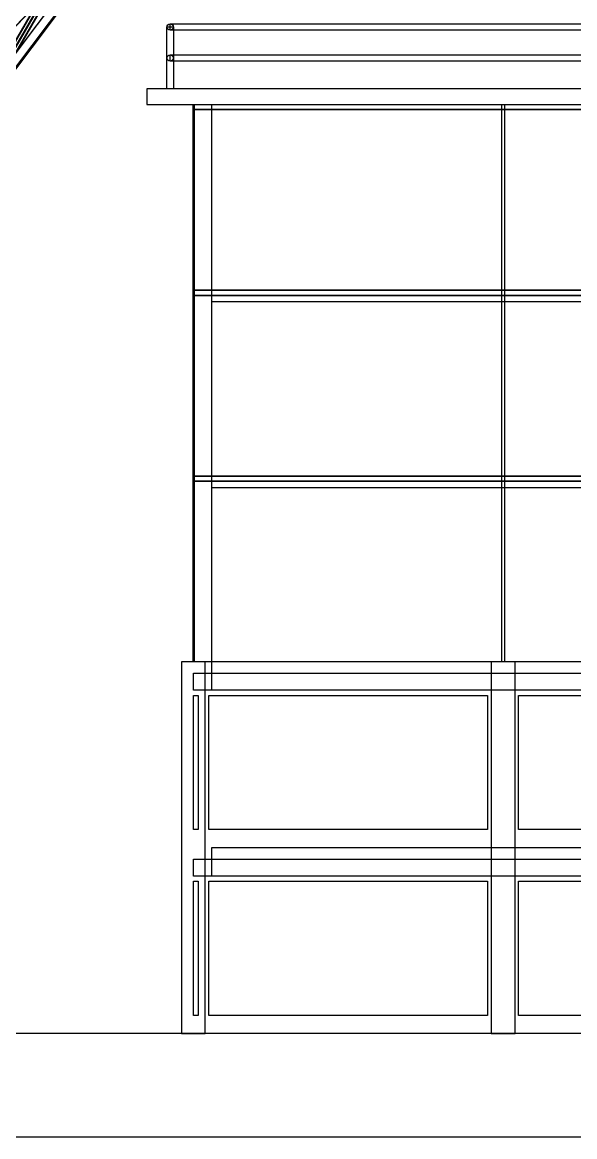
# Model space of a CAD drawing. Header units: millimetres. Extents: x -48000 to 1060615, y -2000 to 333000.
# Drawn here: x -27314 to -16614, y -2000 to 19591 of the extents above; entities that cross this region are included whole.
import ezdxf

# ---------------------------------------------------------------- set-up
doc = ezdxf.new("R2010")
doc.units = ezdxf.units.MM
doc.layers.add('D-STR-BASE', color=7, linetype='Continuous', lineweight=25)
doc.layers.add('D-STR-STRC', color=7, linetype='Continuous', lineweight=25)

msp = doc.modelspace()

# ---------------------------------------------------------------- linework, layer by layer
at = {"layer": 'D-STR-BASE'}
for points in [[(-24515, 18300), (-24515, 19500), (-24385, 19500), (-24385, 18300)], [(-24515, 18300), (-24515, 19500), (-24385, 19500), (-24385, 18300)], [(-24450, 19560), (24450, 19560), (24450, 19440), (-24450, 19440)], [(24450, 19440), (-24450, 19440), (-24450, 19560), (24450, 19560)], [(-24450, 18960), (24450, 18960), (24450, 18840), (-24450, 18840)], [(24450, 18840), (-24450, 18840), (-24450, 18960), (24450, 18960)], [(-24900, 18000), (24900, 18000), (24900, 18300), (-24900, 18300)], [(-24006, 7200), (-24006, 18000), (-23986, 18000), (-23986, 7200)], [(-24006, 7200), (-24006, 18000), (-23986, 18000), (-23986, 7200)], [(-24006, 7200), (-24006, 18000), (-23986, 18000), (-23986, 7200)], [(-24006, 7200), (-24006, 18000), (-23986, 18000), (-23986, 7200)], [(-24006, 7200), (-24006, 18000), (-23986, 18000), (-23986, 7200)], [(-24006, 7200), (-24006, 18000), (-23986, 18000), (-23986, 7200)], [(-24006, 7200), (-24006, 18000), (-23986, 18000), (-23986, 7200)], [(-24000, 17900), (-24000, 18000), (24000, 18000), (24000, 17900)], [(-24000, 17900), (-24000, 18000), (24000, 18000), (24000, 17900)], [(-24000, 17900), (-24000, 18000), (-23650, 18000), (-23650, 17900)], [(-18025, 7200), (-18025, 18000), (-17975, 18000), (-17975, 7200)], [(-18025, 7200), (-18025, 18000), (-17975, 18000), (-17975, 7200)], [(-24000, 14400), (-24000, 17900), (24000, 17900), (24000, 14400)], [(-24000, 14400), (-24000, 17900), (24000, 17900), (24000, 14400)], [(-24000, 14400), (-24000, 17900), (-23650, 17900), (-23650, 14400)], [(-24000, 14300), (-24000, 14400), (24000, 14400), (24000, 14300)], [(-24000, 14300), (-24000, 14400), (24000, 14400), (24000, 14300)], [(-24000, 14300), (-24000, 14400), (-23650, 14400), (-23650, 14300)], [(-24000, 10800), (-24000, 14300), (24000, 14300), (24000, 10800)], [(-24000, 10800), (-24000, 14300), (24000, 14300), (24000, 10800)], [(-24000, 10800), (-24000, 14300), (-23650, 14300), (-23650, 10800)], [(-23650, 14180), (23650, 14180), (23650, 14400), (-23650, 14400)], [(-24000, 10700), (-24000, 10800), (24000, 10800), (24000, 10700)], [(-24000, 10700), (-24000, 10800), (24000, 10800), (24000, 10700)], [(-24000, 10700), (-24000, 10800), (-23650, 10800), (-23650, 10700)], [(-23650, 10580), (23650, 10580), (23650, 10800), (-23650, 10800)], [(-24000, 7200), (-24000, 10700), (24000, 10700), (24000, 7200)], [(-24000, 7200), (-24000, 10700), (24000, 10700), (24000, 7200)], [(-24000, 7200), (-24000, 10700), (-23650, 10700), (-23650, 7200)], [(-24230, 0), (-23770, 0), (-23770, 7200), (-24230, 7200)], [(-24230, 0), (-23770, 0), (-23770, 7200), (-24230, 7200)], [(-24230, 0), (-23770, 0), (-23770, 7200), (-24230, 7200)], [(-24230, 0), (-23770, 0), (-23770, 7200), (-24230, 7200)], [(-24230, 0), (-23770, 0), (-23770, 7200), (-24230, 7200)], [(-24230, 0), (-23770, 0), (-23770, 7200), (-24230, 7200)], [(-24230, 0), (-23770, 0), (-23770, 7200), (-24230, 7200)], [(-24230, 0), (-23770, 0), (-23770, 7200), (-24230, 7200)], [(-24230, 0), (-23770, 0), (-23770, 7200), (-24230, 7200)], [(-23650, 6980), (23650, 6980), (23650, 7200), (-23650, 7200)], [(-18230, 0), (-17770, 0), (-17770, 7200), (-18230, 7200)], [(-18230, 0), (-17770, 0), (-17770, 7200), (-18230, 7200)], [(-24000, 6650), (-24000, 6980), (24000, 6980), (24000, 6650)], [(-24000, 6650), (-24000, 6980), (24000, 6980), (24000, 6650)], [(-24000, 6650), (-24000, 6980), (-23650, 6980), (-23650, 6650)], [(-24000, 3950), (-24000, 6550), (-23910, 6550), (-23910, 3950)], [(-24000, 3950), (-24000, 6550), (-23910, 6550), (-23910, 3950)], [(-24000, 3950), (-24000, 6550), (-23910, 6550), (-23910, 3950)], [(-24000, 3950), (-24000, 6550), (-23910, 6550), (-23910, 3950)], [(-24000, 3950), (-24000, 6550), (-23910, 6550), (-23910, 3950)], [(-24000, 3950), (-24000, 6550), (-23910, 6550), (-23910, 3950)], [(-24000, 3950), (-24000, 6550), (-23910, 6550), (-23910, 3950)], [(-24000, 3950), (-24000, 6550), (-23910, 6550), (-23910, 3950)], [(-23700, 3950), (-23700, 6550), (-18300, 6550), (-18300, 3950)], [(-23700, 3950), (-23700, 6550), (-18300, 6550), (-18300, 3950)], [(-17700, 3950), (-17700, 6550), (-12300, 6550), (-12300, 3950)], [(-17700, 3950), (-17700, 6550), (-12300, 6550), (-12300, 3950)], [(-23650, 3380), (23650, 3380), (23650, 3600), (-23650, 3600)], [(-24000, 3050), (-24000, 3380), (24000, 3380), (24000, 3050)], [(-24000, 3050), (-24000, 3380), (24000, 3380), (24000, 3050)], [(-24000, 3050), (-24000, 3380), (-23650, 3380), (-23650, 3050)], [(-24000, 350), (-24000, 2950), (-23910, 2950), (-23910, 350)], [(-24000, 350), (-24000, 2950), (-23910, 2950), (-23910, 350)], [(-24000, 350), (-24000, 2950), (-23910, 2950), (-23910, 350)], [(-24000, 350), (-24000, 2950), (-23910, 2950), (-23910, 350)], [(-24000, 350), (-24000, 2950), (-23910, 2950), (-23910, 350)], [(-24000, 350), (-24000, 2950), (-23910, 2950), (-23910, 350)], [(-24000, 350), (-24000, 2950), (-23910, 2950), (-23910, 350)], [(-24000, 350), (-24000, 2950), (-23910, 2950), (-23910, 350)], [(-23700, 350), (-23700, 2950), (-18300, 2950), (-18300, 350)], [(-23700, 350), (-23700, 2950), (-18300, 2950), (-18300, 350)], [(-17700, 350), (-17700, 2950), (-12300, 2950), (-12300, 350)], [(-17700, 350), (-17700, 2950), (-12300, 2950), (-12300, 350)], [(-48000, -2000), (48000, -2000), (48000, 0), (-48000, 0)]]:
    msp.add_lwpolyline(points, close=True, dxfattribs=at)
for centre in [(-24450, 19500), (-24450, 18900)]:
    msp.add_circle(centre, 60, dxfattribs=at)
at = {"layer": 'D-STR-STRC'}
for points in [[(-28559.22, 17307.87), (-24077.24, 25057.39)], [(-24076.05, 25062.25), (-28558.03, 17312.73)], [(-28556.84, 17317.58), (-24074.86, 25067.1)], [(-24073.67, 25071.96), (-28555.65, 17322.44)], [(-28454.15, 17250.76), (-23972.18, 25000.28)], [(-23970.99, 25005.14), (-28452.96, 17255.62)], [(-28451.77, 17260.47), (-23969.8, 25009.99)], [(-23968.61, 25014.84), (-28450.58, 17265.32)], [(-28510.89, 17304.94), (-23689.24, 23709.07)], [(-23689.24, 23709.07), (-28510.89, 17304.94)], [(-28504.9, 17286.6), (-23684.57, 23690.47)], [(-23684.57, 23690.47), (-28504.9, 17286.6)]]:
    msp.add_lwpolyline(points, dxfattribs=at)
for points in [[(-28506.18, 17281.8), (-28844.54, 18318.07), (-24024.21, 25031.32)], [(-28504.9, 17286.6), (-28843.26, 18322.87), (-24022.93, 25036.12)], [(-24022.93, 25036.12), (-28504.9, 17286.6), (-28843.26, 18322.87)], [(-24021.64, 25040.92), (-28503.62, 17291.4), (-28841.98, 18327.68)], [(-28506, 17281.69), (-24024.02, 25031.21), (-23685.66, 23685.56)], [(-28504.9, 17286.6), (-24022.93, 25036.12), (-23684.57, 23690.47)], [(-24022.93, 25036.12), (-23684.57, 23690.47), (-28504.9, 17286.6)], [(-24021.83, 25041.02), (-23683.47, 23695.37), (-28503.8, 17291.5)], [(-23685.82, 23685.67), (-28844.52, 18318.08), (-28506.15, 17281.8)], [(-28843.26, 18322.87), (-28504.9, 17286.6), (-23684.57, 23690.47)], [(-23684.57, 23690.47), (-28843.26, 18322.87), (-28504.9, 17286.6)], [(-28842.01, 18327.67), (-28503.65, 17291.39), (-23683.31, 23695.26)], [(-25609.35, 21427.47), (-28642.6, 18271.4), (-28443.64, 17662.08)], [(-28641.34, 18276.19), (-28442.39, 17666.87), (-25608.1, 21432.27)], [(-25608.1, 21432.27), (-28641.34, 18276.19), (-28442.39, 17666.87)], [(-28640.09, 18280.99), (-28441.14, 17671.67), (-25606.84, 21437.06)]]:
    msp.add_lwpolyline(points, close=True, dxfattribs=at)

doc.saveas('drawing.dxf')
